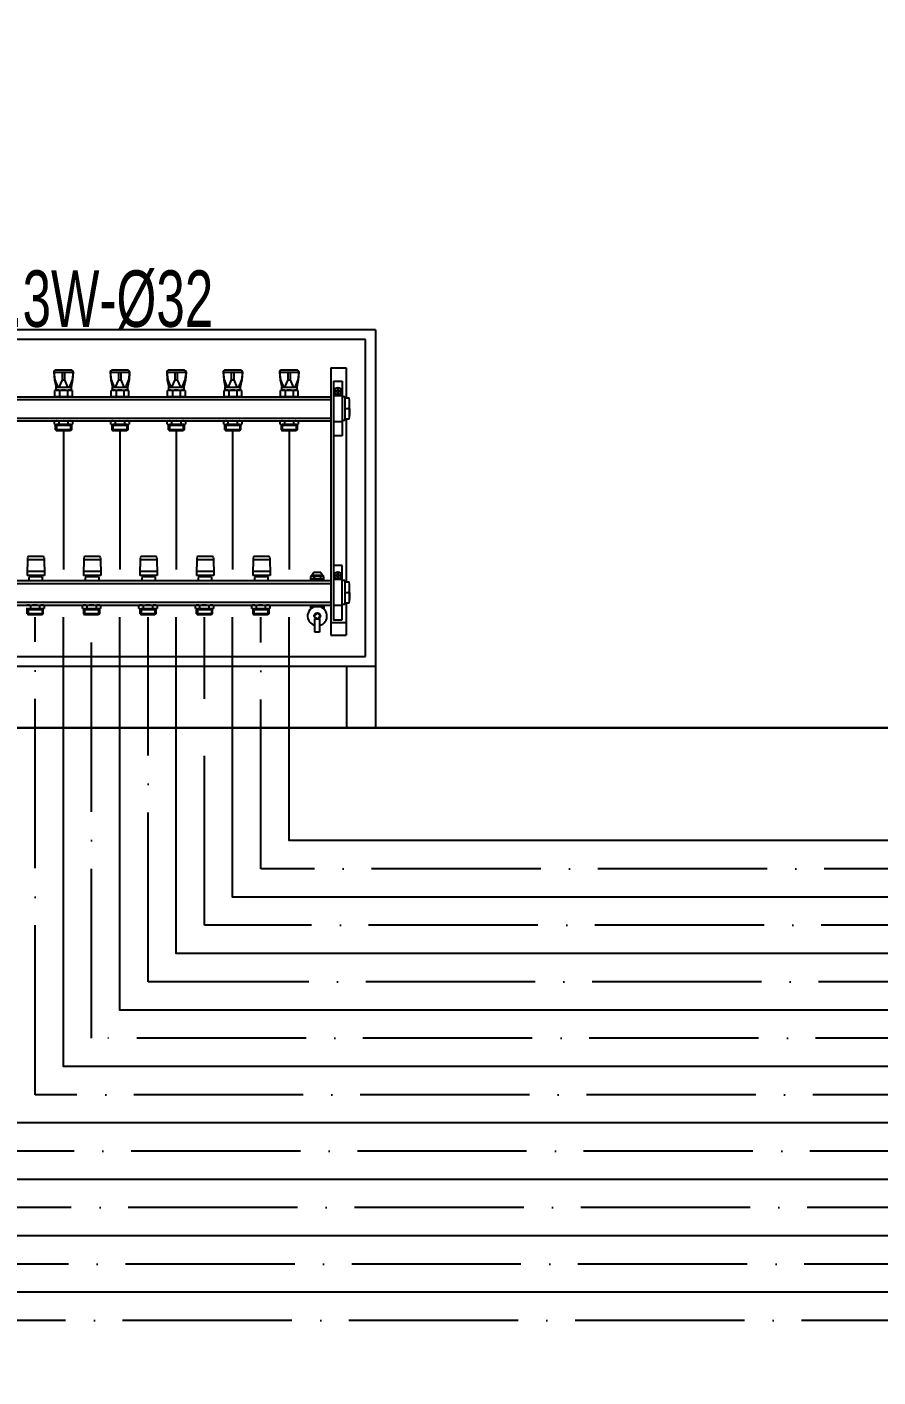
# Model space of a CAD drawing. Header units: centimetres. Extents: x 252602 to 265542, y -444050 to -441150.
# Drawn here: x 261293 to 261443.8, y -442916.6 to -442677.5 of the extents above; entities that cross this region are included whole.
import ezdxf

# ---------------------------------------------------------------- set-up
doc = ezdxf.new("R2010")
doc.units = ezdxf.units.CM
doc.linetypes.add('ROTAS_ISITMA_DONUS', pattern=[40, 30, -5, 0, -5])
for name, color, linetype in [('ROTAS-ISITMA-CAP', 41, 'Continuous'), ('ROTAS-ISITMA-DONUS-BORU', 30, 'ROTAS_ISITMA_DONUS'), ('ROTAS-ISITMA-GIDIS-BORU', 10, 'Continuous'), ('ROTAS-ISITMA-KOLLEKTOR', 1, 'Continuous'), ('ROTAS-SEMA-KAT-BANDI', 7, 'Continuous')]:
    doc.layers.add(name, color=color, linetype=linetype)
doc.styles.add('ROTAS-YAZI', font='arial.ttf')

# ---------------------------------------------------------------- blocks, each defined once
blk = doc.blocks.new('ROTAS-YI-KOMBI-KOLLEKTOR')
at = {"color": 15}
for p, q in [((100.29, 70.49, 0), (-24.7, 70.49, 0)), ((100.29, 70.49, 0), (100.29, 0, 0)), ((98.57, 68.77, 0), (-22.98, 68.77, 0)), ((98.57, 12.63, 0), (98.57, 68.77, 0)), ((-22.98, 12.63, 0), (98.57, 12.63, 0)), ((-24.7, 10.9, 0), (100.29, 10.9, 0)), ((95.2, 10.9, 0), (95.2, 0, 0)), ((-24.7, 0, 0), (100.29, 0, 0))]:
    blk.add_line(p, q, dxfattribs=at)
at = {"color": 7}
for p, q in [((43.31, 63.05), (43.31, 62.96)), ((43.31, 62.96), (43.5, 61.63)), ((43.31, 62.96), (46.74, 62.96)), ((43.31, 62.96), (43.42, 61.63)), ((46.49, 63.31), (43.57, 63.31)), ((44.82, 61.63), (44.82, 62.96)), ((45.24, 61.63), (45.24, 62.96)), ((46.74, 62.96), (46.55, 61.63)), ((46.74, 62.96), (46.64, 61.63)), ((46.74, 63.05), (46.74, 62.96)), ((53.31, 63.05), (53.31, 62.96)), ((53.31, 62.96), (53.5, 61.63)), ((53.31, 62.96), (56.74, 62.96)), ((53.31, 62.96), (53.42, 61.63)), ((56.49, 63.31), (53.57, 63.31)), ((54.82, 61.63), (54.82, 62.96)), ((55.24, 61.63), (55.24, 62.96)), ((56.74, 62.96), (56.55, 61.63)), ((56.74, 62.96), (56.64, 61.63)), ((56.74, 63.05), (56.74, 62.96)), ((63.31, 63.05), (63.31, 62.96)), ((63.31, 62.96), (63.5, 61.63)), ((63.31, 62.96), (66.74, 62.96)), ((63.31, 62.96), (63.42, 61.63)), ((66.49, 63.31), (63.57, 63.31)), ((64.82, 61.63), (64.82, 62.96)), ((65.24, 61.63), (65.24, 62.96)), ((66.74, 62.96), (66.55, 61.63)), ((66.74, 62.96), (66.64, 61.63)), ((66.74, 63.05), (66.74, 62.96)), ((73.31, 63.05), (73.31, 62.96)), ((73.31, 62.96), (73.5, 61.63)), ((73.31, 62.96), (76.74, 62.96)), ((73.31, 62.96), (73.42, 61.63)), ((76.49, 63.31), (73.57, 63.31)), ((74.82, 61.63), (74.82, 62.96)), ((75.24, 61.63), (75.24, 62.96)), ((76.74, 62.96), (76.55, 61.63)), ((76.74, 62.96), (76.64, 61.63)), ((76.74, 63.05), (76.74, 62.96)), ((83.31, 63.05), (83.31, 62.96)), ((83.31, 62.96), (83.5, 61.63)), ((83.31, 62.96), (86.74, 62.96)), ((83.31, 62.96), (83.42, 61.63)), ((86.49, 63.31), (83.57, 63.31)), ((84.82, 61.63), (84.82, 62.96)), ((85.24, 61.63), (85.24, 62.96)), ((86.74, 62.96), (86.55, 61.63)), ((86.74, 62.96), (86.64, 61.63)), ((86.74, 63.05), (86.74, 62.96)), ((92.4, 63.72), (92.4, 16.39)), ((92.4, 63.72), (95.09, 63.72)), ((95.09, 63.72), (95.09, 58.44)), ((43.42, 61.63), (43.7, 60.3)), ((43.5, 61.63), (44.03, 60.3)), ((43.7, 60.3), (46.36, 60.3)), ((43.7, 59.79), (43.7, 60.3)), ((43.7, 59.79), (46.36, 59.79)), ((44.25, 60.3), (44.82, 61.63)), ((44.33, 59.8), (44.33, 58.62)), ((44.82, 61.63), (45.24, 61.63)), ((45.8, 60.3), (45.24, 61.63)), ((45.72, 59.8), (45.72, 58.62)), ((46.02, 60.3), (45.8, 60.3)), ((46.55, 61.63), (46.02, 60.3)), ((46.64, 61.63), (46.36, 60.3)), ((46.36, 60.3), (46.36, 59.79)), ((53.42, 61.63), (53.7, 60.3)), ((53.5, 61.63), (54.03, 60.3)), ((53.7, 60.3), (56.36, 60.3)), ((53.7, 59.79), (53.7, 60.3)), ((53.7, 59.79), (56.36, 59.79)), ((54.25, 60.3), (54.82, 61.63)), ((54.33, 59.8), (54.33, 58.62)), ((54.82, 61.63), (55.24, 61.63)), ((55.8, 60.3), (55.24, 61.63)), ((55.72, 59.8), (55.72, 58.62)), ((56.02, 60.3), (55.8, 60.3)), ((56.55, 61.63), (56.02, 60.3)), ((56.64, 61.63), (56.36, 60.3)), ((56.36, 60.3), (56.36, 59.79)), ((63.42, 61.63), (63.7, 60.3)), ((63.5, 61.63), (64.03, 60.3)), ((63.7, 60.3), (66.36, 60.3)), ((63.7, 59.79), (63.7, 60.3)), ((63.7, 59.79), (66.36, 59.79)), ((64.25, 60.3), (64.82, 61.63)), ((64.33, 59.8), (64.33, 58.62)), ((64.82, 61.63), (65.24, 61.63)), ((65.8, 60.3), (65.24, 61.63)), ((65.72, 59.8), (65.72, 58.62)), ((66.02, 60.3), (65.8, 60.3)), ((66.55, 61.63), (66.02, 60.3)), ((66.64, 61.63), (66.36, 60.3)), ((66.36, 60.3), (66.36, 59.79)), ((73.42, 61.63), (73.7, 60.3)), ((73.5, 61.63), (74.03, 60.3)), ((73.7, 60.3), (76.36, 60.3)), ((73.7, 59.79), (73.7, 60.3)), ((73.7, 59.79), (76.36, 59.79)), ((74.25, 60.3), (74.82, 61.63)), ((74.33, 59.8), (74.33, 58.62)), ((74.82, 61.63), (75.24, 61.63)), ((75.8, 60.3), (75.24, 61.63)), ((75.72, 59.8), (75.72, 58.62)), ((76.02, 60.3), (75.8, 60.3)), ((76.55, 61.63), (76.02, 60.3)), ((76.64, 61.63), (76.36, 60.3)), ((76.36, 60.3), (76.36, 59.79)), ((83.42, 61.63), (83.7, 60.3)), ((83.5, 61.63), (84.03, 60.3)), ((83.7, 60.3), (86.36, 60.3)), ((83.7, 59.79), (83.7, 60.3)), ((83.7, 59.79), (86.36, 59.79)), ((84.25, 60.3), (84.82, 61.63)), ((84.33, 59.8), (84.33, 58.62)), ((84.82, 61.63), (85.24, 61.63)), ((85.8, 60.3), (85.24, 61.63)), ((85.72, 59.8), (85.72, 58.62)), ((86.02, 60.3), (85.8, 60.3)), ((86.55, 61.63), (86.02, 60.3)), ((86.64, 61.63), (86.36, 60.3)), ((86.36, 60.3), (86.36, 59.79)), ((92.89, 61.36), (92.89, 19.09)), ((92.89, 61.36), (94.39, 61.36)), ((93.58, 60.01), (93.58, 59.66)), ((93.71, 60.01), (93.58, 60.01)), ((93.71, 59.66), (93.71, 60.01)), ((94.39, 61.36), (94.39, 51.71)), ((-7.35, 58.62), (92.4, 58.62)), ((-7.35, 58.14), (92.4, 58.14)), ((43.48, 58.62), (43.48, 59.74)), ((46.57, 58.62), (43.48, 58.62)), ((46.57, 59.75), (46.57, 58.62)), ((53.48, 58.62), (53.48, 59.74)), ((56.57, 58.62), (53.48, 58.62)), ((56.57, 59.75), (56.57, 58.62)), ((63.48, 58.62), (63.48, 59.74)), ((66.57, 58.62), (63.48, 58.62)), ((66.57, 59.75), (66.57, 58.62)), ((73.48, 58.62), (73.48, 59.74)), ((76.57, 58.62), (73.48, 58.62)), ((76.57, 59.75), (76.57, 58.62)), ((83.48, 58.62), (83.48, 59.74)), ((86.57, 58.62), (83.48, 58.62)), ((86.57, 59.75), (86.57, 58.62)), ((92.89, 58.85), (94.4, 58.85)), ((93.58, 59.66), (93.19, 59.66)), ((93.19, 59.66), (93.19, 59.53)), ((93.19, 59.53), (93.58, 59.53)), ((93.58, 59.53), (93.58, 59.14)), ((93.58, 59.14), (93.71, 59.14)), ((94.09, 59.66), (93.71, 59.66)), ((93.71, 59.14), (93.71, 59.53)), ((93.71, 59.53), (94.09, 59.53)), ((94.09, 59.53), (94.09, 59.66)), ((94.39, 58.68), (94.87, 58.68)), ((94.87, 58.68), (94.87, 54.39)), ((94.87, 58.43), (95.65, 58.43)), ((95.73, 58.04), (95.69, 58.04)), ((95.73, 56.53), (95.73, 57.83)), ((94.87, 56.53), (95.73, 56.53)), ((95.73, 55.03), (95.69, 55.03)), ((95.73, 56.53), (95.73, 55.28)), ((-7.35, 54.81), (92.4, 54.81)), ((-7.35, 54.33), (92.4, 54.33)), ((43.42, 53.74), (43.42, 54.27)), ((43.79, 53.69), (43.63, 53.53)), ((43.63, 52.78), (43.63, 53.53)), ((46.42, 53.53), (43.63, 53.53)), ((43.63, 52.78), (43.79, 52.61)), ((46.42, 52.78), (43.63, 52.78)), ((43.68, 54.33), (46.34, 54.33)), ((43.79, 53.69), (43.79, 52.62)), ((46.33, 53.69), (43.79, 53.69)), ((46.26, 52.61), (43.79, 52.61)), ((44.17, 54.33), (44.17, 53.68)), ((45.81, 54.33), (45.81, 53.68)), ((46.26, 53.69), (46.42, 53.53)), ((46.26, 53.69), (46.26, 52.62)), ((46.42, 52.78), (46.26, 52.61)), ((46.42, 53.53), (46.42, 52.78)), ((46.64, 54.26), (46.64, 53.75)), ((53.42, 53.74), (53.42, 54.27)), ((53.79, 53.69), (53.63, 53.53)), ((53.63, 52.78), (53.63, 53.53)), ((56.42, 53.53), (53.63, 53.53)), ((53.63, 52.78), (53.79, 52.61)), ((56.42, 52.78), (53.63, 52.78)), ((53.68, 54.33), (56.34, 54.33)), ((53.79, 53.69), (53.79, 52.62)), ((56.33, 53.69), (53.79, 53.69)), ((56.26, 52.61), (53.79, 52.61)), ((54.17, 54.33), (54.17, 53.68)), ((55.81, 54.33), (55.81, 53.68)), ((56.26, 53.69), (56.42, 53.53)), ((56.26, 53.69), (56.26, 52.62)), ((56.42, 52.78), (56.26, 52.61)), ((56.42, 53.53), (56.42, 52.78)), ((56.64, 54.26), (56.64, 53.75)), ((63.42, 53.74), (63.42, 54.27)), ((63.79, 53.69), (63.63, 53.53)), ((63.63, 52.78), (63.63, 53.53)), ((66.42, 53.53), (63.63, 53.53)), ((63.63, 52.78), (63.79, 52.61)), ((66.42, 52.78), (63.63, 52.78)), ((63.68, 54.33), (66.34, 54.33)), ((63.79, 53.69), (63.79, 52.62)), ((66.33, 53.69), (63.79, 53.69)), ((66.26, 52.61), (63.79, 52.61)), ((64.17, 54.33), (64.17, 53.68)), ((65.81, 54.33), (65.81, 53.68)), ((66.26, 53.69), (66.42, 53.53)), ((66.26, 53.69), (66.26, 52.62)), ((66.42, 52.78), (66.26, 52.61)), ((66.42, 53.53), (66.42, 52.78)), ((66.64, 54.26), (66.64, 53.75)), ((73.42, 53.74), (73.42, 54.27)), ((73.79, 53.69), (73.63, 53.53)), ((73.63, 52.78), (73.63, 53.53)), ((76.42, 53.53), (73.63, 53.53)), ((73.63, 52.78), (73.79, 52.61)), ((76.42, 52.78), (73.63, 52.78)), ((73.68, 54.33), (76.34, 54.33)), ((73.79, 53.69), (73.79, 52.62)), ((76.33, 53.69), (73.79, 53.69)), ((76.26, 52.61), (73.79, 52.61)), ((74.17, 54.33), (74.17, 53.68)), ((75.81, 54.33), (75.81, 53.68)), ((76.26, 53.69), (76.42, 53.53)), ((76.26, 53.69), (76.26, 52.62)), ((76.42, 52.78), (76.26, 52.61)), ((76.42, 53.53), (76.42, 52.78)), ((76.64, 54.26), (76.64, 53.75)), ((83.42, 53.74), (83.42, 54.27)), ((83.79, 53.69), (83.63, 53.53)), ((83.63, 52.78), (83.63, 53.53)), ((86.42, 53.53), (83.63, 53.53)), ((83.63, 52.78), (83.79, 52.61)), ((86.42, 52.78), (83.63, 52.78)), ((83.68, 54.33), (86.34, 54.33)), ((83.79, 53.69), (83.79, 52.62)), ((86.33, 53.69), (83.79, 53.69)), ((86.26, 52.61), (83.79, 52.61)), ((84.17, 54.33), (84.17, 53.68)), ((85.81, 54.33), (85.81, 53.68)), ((86.26, 53.69), (86.42, 53.53)), ((86.26, 53.69), (86.26, 52.62)), ((86.42, 52.78), (86.26, 52.61)), ((86.42, 53.53), (86.42, 52.78)), ((86.64, 54.26), (86.64, 53.75)), ((92.89, 54.25), (94.4, 54.25)), ((94.86, 54.39), (94.39, 54.39)), ((95.65, 54.65), (94.87, 54.65)), ((95.09, 54.62), (95.09, 25.87)), ((94.39, 51.71), (92.89, 51.71)), ((38.64, 30.12), (38.57, 26.94)), ((41.59, 29.76), (38.63, 29.76)), ((41.37, 30.33), (38.85, 30.33)), ((41.58, 30.12), (41.65, 26.94)), ((48.64, 30.12), (48.57, 26.94)), ((51.59, 29.76), (48.63, 29.76)), ((51.37, 30.33), (48.85, 30.33)), ((51.58, 30.12), (51.65, 26.94)), ((58.64, 30.12), (58.57, 26.94)), ((61.59, 29.76), (58.63, 29.76)), ((61.37, 30.33), (58.85, 30.33)), ((61.58, 30.12), (61.65, 26.94)), ((68.64, 30.12), (68.57, 26.94)), ((71.59, 29.76), (68.63, 29.76)), ((71.37, 30.33), (68.85, 30.33)), ((71.58, 30.12), (71.65, 26.94)), ((78.64, 30.12), (78.57, 26.94)), ((81.59, 29.76), (78.63, 29.76)), ((81.37, 30.33), (78.85, 30.33)), ((81.58, 30.12), (81.65, 26.94)), ((94.39, 28.75), (92.89, 28.75)), ((94.39, 19.09), (94.39, 28.75)), ((41.65, 26.94), (38.57, 26.94)), ((41.63, 27.65), (38.59, 27.65)), ((39, 26.72), (38.89, 26.61)), ((38.89, 26.61), (38.89, 26.11)), ((41.22, 26.72), (39, 26.72)), ((39.18, 26.94), (39.18, 26.72)), ((41.04, 26.72), (41.04, 26.94)), ((41.22, 26.72), (41.32, 26.61)), ((41.32, 26.11), (41.32, 26.61)), ((51.65, 26.94), (48.57, 26.94)), ((51.63, 27.65), (48.59, 27.65)), ((49, 26.72), (48.89, 26.61)), ((48.89, 26.61), (48.89, 26.11)), ((51.22, 26.72), (49, 26.72)), ((49.18, 26.94), (49.18, 26.72)), ((51.04, 26.72), (51.04, 26.94)), ((51.22, 26.72), (51.32, 26.61)), ((51.32, 26.11), (51.32, 26.61)), ((61.65, 26.94), (58.57, 26.94)), ((61.63, 27.65), (58.59, 27.65)), ((59, 26.72), (58.89, 26.61)), ((58.89, 26.61), (58.89, 26.11)), ((61.22, 26.72), (59, 26.72)), ((59.18, 26.94), (59.18, 26.72)), ((61.04, 26.72), (61.04, 26.94)), ((61.22, 26.72), (61.32, 26.61)), ((61.32, 26.11), (61.32, 26.61)), ((71.65, 26.94), (68.57, 26.94)), ((71.63, 27.65), (68.59, 27.65)), ((69, 26.72), (68.89, 26.61)), ((68.89, 26.61), (68.89, 26.11)), ((71.22, 26.72), (69, 26.72)), ((69.18, 26.94), (69.18, 26.72)), ((71.04, 26.72), (71.04, 26.94)), ((71.22, 26.72), (71.32, 26.61)), ((71.32, 26.11), (71.32, 26.61)), ((81.65, 26.94), (78.57, 26.94)), ((81.63, 27.65), (78.59, 27.65)), ((79, 26.72), (78.89, 26.61)), ((78.89, 26.61), (78.89, 26.11)), ((81.22, 26.72), (79, 26.72)), ((79.18, 26.94), (79.18, 26.72)), ((81.04, 26.72), (81.04, 26.94)), ((81.22, 26.72), (81.32, 26.61)), ((81.32, 26.11), (81.32, 26.61)), ((88.82, 26.79), (88.82, 26.01)), ((91.18, 26.35), (88.82, 26.35)), ((90.97, 26.83), (89.02, 26.83)), ((89.39, 27.51), (89.03, 26.98)), ((89.03, 26.98), (89.03, 26.83)), ((90.97, 26.98), (89.03, 26.98)), ((90.61, 27.51), (89.39, 27.51)), ((89.41, 26.83), (89.41, 26.83)), ((89.41, 26.78), (89.41, 26.35)), ((90.57, 26.83), (90.57, 26.83)), ((90.57, 26.78), (90.57, 26.35)), ((90.61, 27.51), (90.97, 26.98)), ((90.97, 26.83), (90.97, 26.98)), ((91.18, 26.35), (91.18, 26.78)), ((91.18, 26.01), (91.18, 26.35)), ((93.2, 27.05), (93.57, 27.05)), ((93.2, 26.92), (93.2, 27.05)), ((93.57, 26.92), (93.2, 26.92)), ((93.57, 27.4), (93.7, 27.4)), ((93.57, 27.05), (93.57, 27.39)), ((93.57, 26.53), (93.57, 26.92)), ((93.7, 26.53), (93.57, 26.53)), ((93.7, 27.4), (93.7, 27.05)), ((93.7, 27.05), (94.09, 27.05)), ((93.7, 26.92), (93.7, 26.53)), ((94.09, 26.92), (93.7, 26.92)), ((94.09, 27.05), (94.09, 26.92)), ((92.4, 26.01), (-7.3, 26.01)), ((-7.3, 25.52), (92.4, 25.52)), ((39, 26.01), (38.89, 26.11)), ((41.32, 26.11), (41.22, 26.01)), ((49, 26.01), (48.89, 26.11)), ((51.32, 26.11), (51.22, 26.01)), ((59, 26.01), (58.89, 26.11)), ((61.32, 26.11), (61.22, 26.01)), ((69, 26.01), (68.89, 26.11)), ((71.32, 26.11), (71.22, 26.01)), ((79, 26.01), (78.89, 26.11)), ((81.32, 26.11), (81.22, 26.01)), ((94.39, 26.23), (92.88, 26.23)), ((92.88, 26.07), (92.88, 21.77)), ((92.92, 19.03), (92.92, 26.01)), ((94.87, 26.1), (94.4, 26.1)), ((94.87, 26.1), (94.87, 21.81)), ((94.87, 25.84), (95.65, 25.84)), ((94.87, 23.95), (95.73, 23.95)), ((95.73, 25.45), (95.69, 25.45)), ((95.73, 23.95), (95.73, 25.24)), ((95.73, 23.95), (95.73, 22.69)), ((92.4, 22.2), (-7.3, 22.2)), ((-7.3, 21.72), (92.4, 21.72)), ((39.15, 21.72), (39.15, 21.07)), ((40.79, 21.72), (40.79, 21.07)), ((41.61, 21.64), (41.61, 21.13)), ((48.39, 21.12), (48.39, 21.66)), ((49.15, 21.72), (49.15, 21.07)), ((50.79, 21.72), (50.79, 21.07)), ((51.61, 21.64), (51.61, 21.13)), ((58.39, 21.12), (58.39, 21.66)), ((59.15, 21.72), (59.15, 21.07)), ((60.79, 21.72), (60.79, 21.07)), ((61.61, 21.64), (61.61, 21.13)), ((68.39, 21.12), (68.39, 21.66)), ((69.15, 21.72), (69.15, 21.07)), ((70.79, 21.72), (70.79, 21.07)), ((71.61, 21.64), (71.61, 21.13)), ((78.39, 21.12), (78.39, 21.66)), ((79.15, 21.72), (79.15, 21.07)), ((80.79, 21.72), (80.79, 21.07)), ((81.61, 21.64), (81.61, 21.13)), ((88.82, 21.72), (88.82, 21)), ((91.18, 21.72), (91.18, 21.01)), ((94.39, 21.64), (92.88, 21.64)), ((94.87, 21.81), (94.4, 21.81)), ((95.65, 22.07), (94.87, 22.07)), ((95.09, 22.04), (95.09, 16.39)), ((95.73, 22.45), (95.69, 22.45)), ((41.39, 20.91), (38.6, 20.91)), ((41.39, 20.16), (38.6, 20.16)), ((38.77, 21.07), (38.61, 20.91)), ((38.61, 20.16), (38.61, 20.91)), ((38.61, 20.16), (38.77, 20)), ((38.77, 21.07), (38.77, 20)), ((41.3, 21.07), (38.77, 21.07)), ((41.23, 20), (38.77, 20)), ((41.23, 21.07), (41.23, 20)), ((41.23, 21.07), (41.39, 20.91)), ((41.39, 20.16), (41.23, 20)), ((41.39, 20.91), (41.39, 20.16)), ((51.39, 20.91), (48.6, 20.91)), ((51.39, 20.16), (48.6, 20.16)), ((48.77, 21.07), (48.61, 20.91)), ((48.61, 20.16), (48.61, 20.91)), ((48.61, 20.16), (48.77, 20)), ((48.77, 21.07), (48.77, 20)), ((51.3, 21.07), (48.77, 21.07)), ((51.23, 20), (48.77, 20)), ((51.23, 21.07), (51.23, 20)), ((51.23, 21.07), (51.39, 20.91)), ((51.39, 20.16), (51.23, 20)), ((51.39, 20.91), (51.39, 20.16)), ((61.39, 20.91), (58.6, 20.91)), ((61.39, 20.16), (58.6, 20.16)), ((58.77, 21.07), (58.61, 20.91)), ((58.61, 20.16), (58.61, 20.91)), ((58.61, 20.16), (58.77, 20)), ((58.77, 21.07), (58.77, 20)), ((61.3, 21.07), (58.77, 21.07)), ((61.23, 20), (58.77, 20)), ((61.23, 21.07), (61.23, 20)), ((61.23, 21.07), (61.39, 20.91)), ((61.39, 20.16), (61.23, 20)), ((61.39, 20.91), (61.39, 20.16)), ((71.39, 20.91), (68.6, 20.91)), ((71.39, 20.16), (68.6, 20.16)), ((68.77, 21.07), (68.61, 20.91)), ((68.61, 20.16), (68.61, 20.91)), ((68.61, 20.16), (68.77, 20)), ((68.77, 21.07), (68.77, 20)), ((71.3, 21.07), (68.77, 21.07)), ((71.23, 20), (68.77, 20)), ((71.23, 21.07), (71.23, 20)), ((71.23, 21.07), (71.39, 20.91)), ((71.39, 20.16), (71.23, 20)), ((71.39, 20.91), (71.39, 20.16)), ((81.39, 20.91), (78.6, 20.91)), ((81.39, 20.16), (78.6, 20.16)), ((78.77, 21.07), (78.61, 20.91)), ((78.61, 20.16), (78.61, 20.91)), ((78.61, 20.16), (78.77, 20)), ((78.77, 21.07), (78.77, 20)), ((81.3, 21.07), (78.77, 21.07)), ((81.23, 20), (78.77, 20)), ((81.23, 21.07), (81.23, 20)), ((81.23, 21.07), (81.39, 20.91)), ((81.39, 20.16), (81.23, 20)), ((81.39, 20.91), (81.39, 20.16)), ((88.82, 21.49), (91.18, 21.49)), ((89.47, 19.78), (90.01, 20.3)), ((90.01, 19.25), (89.47, 19.78)), ((89.59, 16.91), (89.59, 19.26)), ((89.59, 19.26), (90.39, 19.26)), ((90.01, 20.3), (90.52, 19.8)), ((90.52, 19.8), (90.02, 19.26)), ((90.39, 19.26), (90.39, 16.91)), ((90.39, 16.91), (89.59, 16.91)), ((95.11, 18.6), (92.4, 18.6)), ((92.89, 19.09), (94.39, 19.09)), ((92.4, 16.39), (95.09, 16.39))]:
    blk.add_line(p, q, dxfattribs=at)
for centre, radius in [((93.64, 59.59), 0.644), ((93.64, 26.98), 0.644), ((90, 19.79), 0.536)]:
    blk.add_circle(centre, radius, dxfattribs=at)
for centre, radius, start, end in [((43.57, 63.05), 0.257, 90, 180), ((46.49, 63.05), 0.257, 0, 90), ((53.57, 63.05), 0.257, 90, 180), ((56.49, 63.05), 0.257, 0, 90), ((63.57, 63.05), 0.257, 90, 180), ((66.49, 63.05), 0.257, 0, 90), ((73.57, 63.05), 0.257, 90, 180), ((76.49, 63.05), 0.257, 0, 90), ((83.57, 63.05), 0.257, 90, 180), ((86.49, 63.05), 0.257, 0, 90), ((43.91, 57.99), 1.81, 76.6463, 103.6856), ((45, 55.51), 4.29, 80.3979, 99.064), ((46.16, 57.99), 1.81, 76.6986, 104.0022), ((53.91, 57.99), 1.81, 76.6463, 103.6856), ((55, 55.51), 4.29, 80.3979, 99.064), ((56.16, 57.99), 1.81, 76.6986, 104.0022), ((63.91, 57.99), 1.81, 76.6463, 103.6856), ((65, 55.51), 4.29, 80.3979, 99.064), ((66.16, 57.99), 1.81, 76.6986, 104.0022), ((73.91, 57.99), 1.81, 76.6463, 103.6856), ((75, 55.51), 4.29, 80.3979, 99.064), ((76.16, 57.99), 1.81, 76.6986, 104.0022), ((83.91, 57.99), 1.81, 76.6463, 103.6856), ((85, 55.51), 4.29, 80.3979, 99.064), ((86.16, 57.99), 1.81, 76.6986, 104.0022), ((89.63, 57.44), 6.09, -8.5775, 9.2819), ((89.63, 55.59), 6.09, -8.9172, 8.8927), ((43.8, 53.22), 1.11, 70.3808, 110.0324), ((43.8, 55.33), 1.63, -103.4871, -76.7849), ((45.04, 49.95), 4.38, 79.7768, 101.3444), ((45.04, 58.58), 4.89, -100.1605, -80.8415), ((46.22, 53.22), 1.11, 67.9687, 111.3796), ((46.22, 55.33), 1.63, -104.3711, -75.2029), ((53.8, 53.22), 1.11, 70.3808, 110.0324), ((53.8, 55.33), 1.63, -103.4871, -76.7849), ((55.04, 49.95), 4.38, 79.7768, 101.3444), ((55.04, 58.58), 4.89, -100.1605, -80.8415), ((56.22, 53.22), 1.11, 67.9687, 111.3796), ((56.22, 55.33), 1.63, -104.3711, -75.2029), ((63.8, 53.22), 1.11, 70.3808, 110.0324), ((63.8, 55.33), 1.63, -103.4871, -76.7849), ((65.04, 49.95), 4.38, 79.7768, 101.3444), ((65.04, 58.58), 4.89, -100.1605, -80.8415), ((66.22, 53.22), 1.11, 67.9687, 111.3796), ((66.22, 55.33), 1.63, -104.3711, -75.2029), ((73.8, 53.22), 1.11, 70.3808, 110.0324), ((73.8, 55.33), 1.63, -103.4871, -76.7849), ((75.04, 49.95), 4.38, 79.7768, 101.3444), ((75.04, 58.58), 4.89, -100.1605, -80.8415), ((76.22, 53.22), 1.11, 67.9687, 111.3796), ((76.22, 55.33), 1.63, -104.3711, -75.2029), ((83.8, 53.22), 1.11, 70.3808, 110.0324), ((83.8, 55.33), 1.63, -103.4871, -76.7849), ((85.04, 49.95), 4.38, 79.7768, 101.3444), ((85.04, 58.58), 4.89, -100.1605, -80.8415), ((86.22, 53.22), 1.11, 67.9687, 111.3796), ((86.22, 55.33), 1.63, -104.3711, -75.2029), ((38.85, 30.12), 0.215, 90, 178.794), ((41.37, 30.12), 0.215, 1.206, 90), ((48.85, 30.12), 0.215, 90, 178.794), ((51.37, 30.12), 0.215, 1.206, 90), ((58.85, 30.12), 0.215, 90, 178.794), ((61.37, 30.12), 0.215, 1.206, 90), ((68.85, 30.12), 0.215, 90, 178.794), ((71.37, 30.12), 0.215, 1.206, 90), ((78.85, 30.12), 0.215, 90, 178.794), ((81.37, 30.12), 0.215, 1.206, 90), ((89.11, 25.93), 0.905, 70.7684, 108.797), ((89.99, 23.93), 2.9, 78.5921, 101.6392), ((90.88, 25.93), 0.905, 70.5259, 110.0022), ((89.63, 24.86), 6.09, -8.5775, 9.2819), ((89.63, 23.01), 6.09, -8.9172, 8.8927), ((38.77, 20.61), 1.11, 70.3808, 110.0324), ((40.01, 17.34), 4.38, 79.7768, 101.3444), ((41.19, 20.61), 1.11, 67.9687, 111.3796), ((48.77, 20.61), 1.11, 70.3808, 110.0324), ((50.01, 17.34), 4.38, 79.7768, 101.3444), ((51.19, 20.61), 1.11, 67.9687, 111.3796), ((58.77, 20.61), 1.11, 70.3808, 110.0324), ((60.01, 17.34), 4.38, 79.7768, 101.3444), ((61.19, 20.61), 1.11, 67.9687, 111.3796), ((68.77, 20.61), 1.11, 70.3808, 110.0324), ((70.01, 17.34), 4.38, 79.7768, 101.3444), ((71.19, 20.61), 1.11, 67.9687, 111.3796), ((78.77, 20.61), 1.11, 70.3808, 110.0324), ((80.01, 17.34), 4.38, 79.7768, 101.3444), ((81.19, 20.61), 1.11, 67.9687, 111.3796), ((38.77, 22.71), 1.63, -103.4871, -76.7849), ((40.01, 25.97), 4.89, -100.1605, -80.8415), ((41.19, 22.71), 1.63, -104.3711, -75.2029), ((48.77, 22.71), 1.63, -103.4871, -76.7849), ((50.01, 25.97), 4.89, -100.1605, -80.8415), ((51.19, 22.71), 1.63, -104.3711, -75.2029), ((58.77, 22.71), 1.63, -103.4871, -76.7849), ((60.01, 25.97), 4.89, -100.1605, -80.8415), ((61.19, 22.71), 1.63, -104.3711, -75.2029), ((68.77, 22.71), 1.63, -103.4871, -76.7849), ((70.01, 25.97), 4.89, -100.1605, -80.8415), ((71.19, 22.71), 1.63, -104.3711, -75.2029), ((78.77, 22.71), 1.63, -103.4871, -76.7849), ((80.01, 25.97), 4.89, -100.1605, -80.8415), ((81.19, 22.71), 1.63, -104.3711, -75.2029), ((90, 19.79), 1.72, -77.0018, -103.6789)]:
    blk.add_arc(centre, radius, start, end, dxfattribs=at)
at = {"layer": 'ROTAS-ISITMA-GIDIS-BORU'}
for p, q in [((45, 52.61), (45, 28.01)), ((55, 52.61), (55, 28.01)), ((65, 52.61), (65, 28.01)), ((75, 52.61), (75, 28.01)), ((85, 52.61), (85, 28.01))]:
    blk.add_line(p, q, dxfattribs=at)
at = {"color": 4, "style": 'ROTAS-YAZI', "width": 0.65}
blk.add_attdef('KOMBI', (33, 195.06), '', height=20, rotation=360, dxfattribs=at)
blk = doc.blocks.new('ROTAS-YI-KOLLEKTOR-ETIKETI')
at = {"color": 41}
for q in [(7.5, 6), (0, 0)]:
    blk.add_line((0, 6), q, dxfattribs=at)
at = {"color": 41, "style": 'ROTAS-YAZI', "width": 0.65}
blk.add_attdef('CAP', (10, 1), '', height=10, dxfattribs=at)

msp = doc.modelspace()

# ---------------------------------------------------------------- linework, layer by layer
at = {"layer": 'ROTAS-ISITMA-DONUS-BORU'}
for points in [[(263144.4, -442779.1), (263144.4, -442906.6), (261254.4, -442906.6), (261254.4, -442782)], [(262944.4, -442779.1), (262944.4, -442896.6), (261264.4, -442896.6), (261264.4, -442782)], [(262744.4, -442779.1), (262744.4, -442886.6), (261274.4, -442886.6), (261274.4, -442782)], [(262544.4, -442779.1), (262544.4, -442876.6), (261284.4, -442876.6), (261284.4, -442782)], [(262344.4, -442779.1), (262344.4, -442866.6), (261294.4, -442866.6), (261294.4, -442782)], [(262144.4, -442779.1), (262144.4, -442856.6), (261304.4, -442856.6), (261304.4, -442782)], [(261944.4, -442779.1), (261944.4, -442846.6), (261314.4, -442846.6), (261314.4, -442782)], [(261744.4, -442779.1), (261744.4, -442836.6), (261324.4, -442836.6), (261324.4, -442782)], [(261544.4, -442779.1), (261544.4, -442826.6), (261334.4, -442826.6), (261334.4, -442782)]]:
    msp.add_lwpolyline(points, dxfattribs=at)
at = {"layer": 'ROTAS-ISITMA-GIDIS-BORU'}
for points in [[(263139.4, -442744.1), (263139.4, -442901.6), (261259.4, -442901.6), (261259.4, -442782)], [(262939.4, -442744.1), (262939.4, -442891.6), (261269.4, -442891.6), (261269.4, -442782)], [(262739.4, -442744.1), (262739.4, -442881.6), (261279.4, -442881.6), (261279.4, -442782)], [(262539.4, -442744.1), (262539.4, -442871.6), (261289.4, -442871.6), (261289.4, -442782)], [(262339.4, -442744.1), (262339.4, -442861.6), (261299.4, -442861.6), (261299.4, -442782)], [(262139.4, -442744.1), (262139.4, -442851.6), (261309.4, -442851.6), (261309.4, -442782)], [(261939.4, -442744.1), (261939.4, -442841.6), (261319.4, -442841.6), (261319.4, -442782)], [(261739.4, -442744.1), (261739.4, -442831.6), (261329.4, -442831.6), (261329.4, -442782)], [(261539.4, -442744.1), (261539.4, -442821.6), (261339.4, -442821.6), (261339.4, -442782)]]:
    msp.add_lwpolyline(points, dxfattribs=at)
at = {"layer": 'ROTAS-SEMA-KAT-BANDI', "color": 7}
for points in [[(258914.4, -442801.6), (265454.4, -442801.6), (265454.4, -442401.6), (258914.4, -442401.6)], [(258914.4, -443201.6), (265454.4, -443201.6), (265454.4, -442801.6), (258914.4, -442801.6)]]:
    msp.add_lwpolyline(points, close=True, dxfattribs=at)

# ---------------------------------------------------------------- block references
at = {"layer": 'ROTAS-ISITMA-CAP'}
msp.add_blockref('ROTAS-YI-KOLLEKTOR-ETIKETI', (261254.4, -442731.6), dxfattribs=at).add_auto_attribs({'CAP': '14635.3W-%%C32'})
at = {"layer": 'ROTAS-ISITMA-KOLLEKTOR'}
msp.add_blockref('ROTAS-YI-KOMBI-KOLLEKTOR', (261254.4, -442801.6), dxfattribs=at)

doc.saveas('drawing.dxf')
